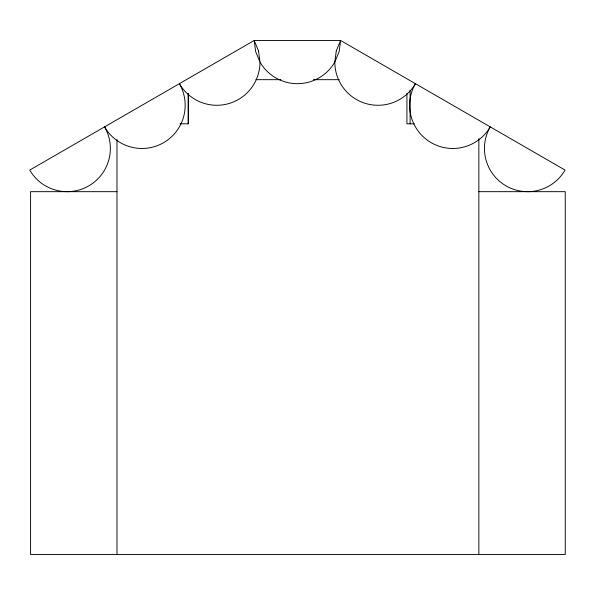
<?xml version="1.0" encoding="UTF-8"?>
<svg xmlns="http://www.w3.org/2000/svg" width="595" height="595" viewBox="0 0 595 595"><rect width="100%" height="100%" fill="white"/><g stroke="black" fill="none" stroke-linecap="round" stroke-linejoin="round"><path stroke-width="0.89" d="M255.947 79.671L280.952 79.671M313.372 79.671L339.306 79.671M179.995 123.819L188.332 123.819L188.332 93.467M414.298 123.819L406.921 123.819L406.921 93.467M116.977 191.672L30.583 191.672L30.583 554.518L565.25 554.518L565.25 191.672L478.856 191.672M478.856 138.665L478.856 554.518M410.111 90.157L410.111 123.842M188.228 93.794L188.228 123.842M116.977 139.587L116.977 554.518M336.279 50.902L334.807 62.081A43.197 43.197 0 0 0 415.414 83.679A43.197 43.197 0 0 0 431.226 142.688A43.197 43.197 0 0 0 490.235 126.876A43.197 43.197 0 0 0 506.04 185.885A43.197 43.197 0 0 0 565.049 170.073L340.593 40.482L254.206 40.482L29.75 170.073A43.197 43.197 0 0 0 88.759 185.885A43.197 43.197 0 0 0 104.571 126.876A43.197 43.197 0 0 0 163.573 142.688A43.197 43.197 0 0 0 179.385 83.679A43.197 43.197 0 0 0 259.993 62.081A43.197 43.197 0 0 0 334.807 62.081L339.128 51.661L340.593 40.482L336.279 50.902M258.52 50.902L254.206 40.482L255.679 51.661L259.993 62.081L258.52 50.902"/></g></svg>
